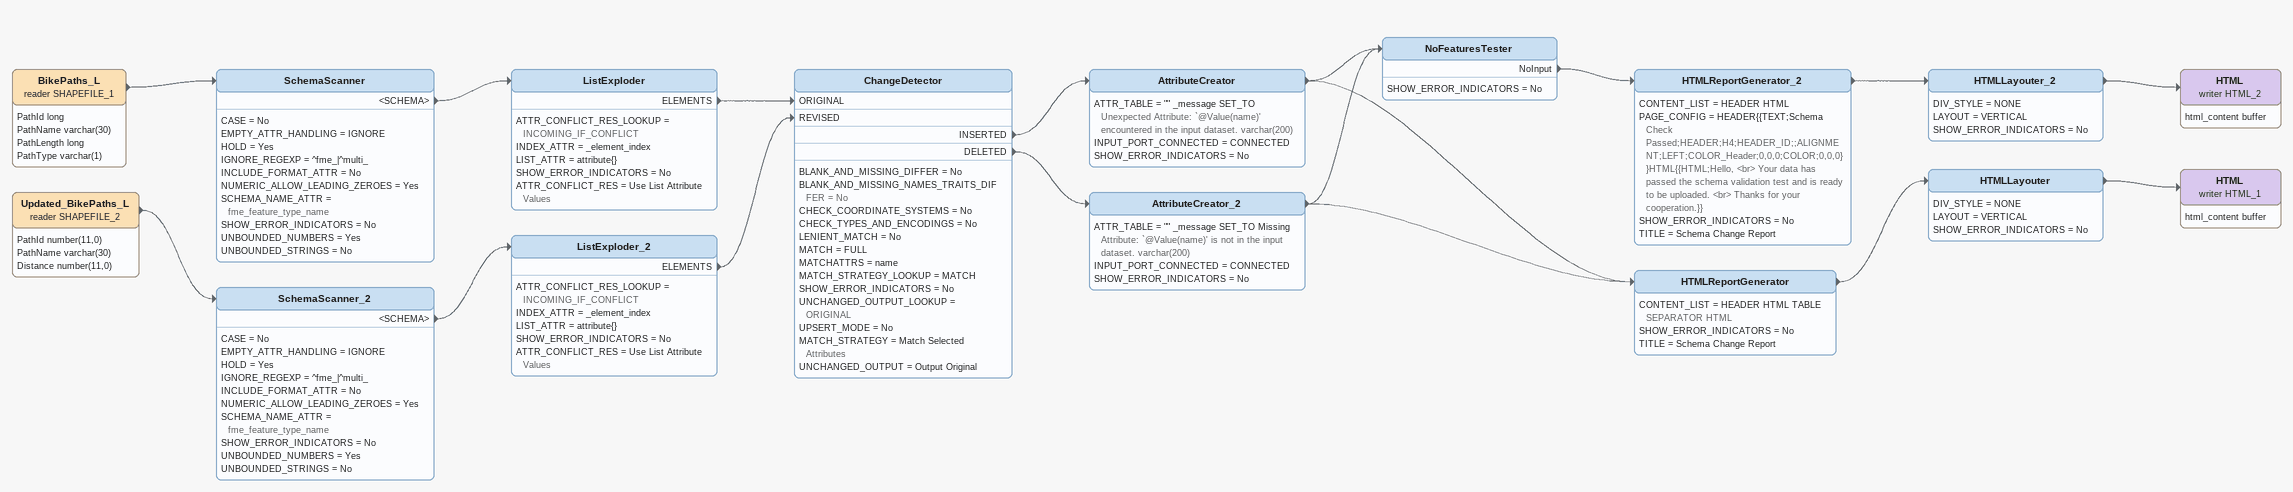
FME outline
BikePaths_L (reader SHAPEFILE_1)
    attributes: PathId long, PathName varchar(30), PathLength long, PathType varchar(1)
    -> SchemaScanner
SchemaScanner
    CASE = No
    EMPTY_ATTR_HANDLING = IGNORE
    HOLD = Yes
    IGNORE_REGEXP = ^fme_|^multi_
    INCLUDE_FORMAT_ATTR = No
    NUMERIC_ALLOW_LEADING_ZEROES = Yes
    SCHEMA_NAME_ATTR = fme_feature_type_name
    SHOW_ERROR_INDICATORS = No
    UNBOUNDED_NUMBERS = Yes
    UNBOUNDED_STRINGS = No
    <SCHEMA> -> ListExploder
ListExploder
    ATTR_CONFLICT_RES_LOOKUP = INCOMING_IF_CONFLICT
    INDEX_ATTR = _element_index
    LIST_ATTR = attribute{}
    SHOW_ERROR_INDICATORS = No
    ATTR_CONFLICT_RES = Use List Attribute Values
    ELEMENTS -> ChangeDetector [ORIGINAL]
Updated_BikePaths_L (reader SHAPEFILE_2)
    attributes: PathId number(11,0), PathName varchar(30), Distance number(11,0)
    -> SchemaScanner_2
SchemaScanner_2
    CASE = No
    EMPTY_ATTR_HANDLING = IGNORE
    HOLD = Yes
    IGNORE_REGEXP = ^fme_|^multi_
    INCLUDE_FORMAT_ATTR = No
    NUMERIC_ALLOW_LEADING_ZEROES = Yes
    SCHEMA_NAME_ATTR = fme_feature_type_name
    SHOW_ERROR_INDICATORS = No
    UNBOUNDED_NUMBERS = Yes
    UNBOUNDED_STRINGS = No
    <SCHEMA> -> ListExploder_2
ListExploder_2
    ATTR_CONFLICT_RES_LOOKUP = INCOMING_IF_CONFLICT
    INDEX_ATTR = _element_index
    LIST_ATTR = attribute{}
    SHOW_ERROR_INDICATORS = No
    ATTR_CONFLICT_RES = Use List Attribute Values
    ELEMENTS -> ChangeDetector [REVISED]
ChangeDetector
    BLANK_AND_MISSING_DIFFER = No
    BLANK_AND_MISSING_NAMES_TRAITS_DIFFER = No
    CHECK_COORDINATE_SYSTEMS = No
    CHECK_TYPES_AND_ENCODINGS = No
    LENIENT_MATCH = No
    MATCH = FULL
    MATCHATTRS = name
    MATCH_STRATEGY_LOOKUP = MATCH
    SHOW_ERROR_INDICATORS = No
    UNCHANGED_OUTPUT_LOOKUP = ORIGINAL
    UPSERT_MODE = No
    MATCH_STRATEGY = Match Selected Attributes
    UNCHANGED_OUTPUT = Output Original
    INSERTED -> AttributeCreator
    DELETED -> AttributeCreator_2
AttributeCreator
    ATTR_TABLE = "" _message SET_TO Unexpected Attribute: `@Value(name)' encountered in the input dataset. varchar(200)
    INPUT_PORT_CONNECTED = CONNECTED
    SHOW_ERROR_INDICATORS = No
    -> NoFeaturesTester
    -> HTMLReportGenerator
AttributeCreator_2
    ATTR_TABLE = "" _message SET_TO Missing Attribute: `@Value(name)' is not in the input dataset. varchar(200)
    INPUT_PORT_CONNECTED = CONNECTED
    SHOW_ERROR_INDICATORS = No
    -> NoFeaturesTester
    -> HTMLReportGenerator
NoFeaturesTester
    SHOW_ERROR_INDICATORS = No
    NoInput -> HTMLReportGenerator_2
HTMLReportGenerator_2
    CONTENT_LIST = HEADER HTML
    PAGE_CONFIG = HEADER{{TEXT;Schema Check Passed;HEADER;H4;HEADER_ID;;ALIGNMENT;LEFT;COLOR_Header;0,0,0;COLOR;0,0,0}}HTML{{HTML;Hello, <br> Your data has passed the schema validation test and is ready to be uploaded. <br> Thanks for your cooperation.}}
    SHOW_ERROR_INDICATORS = No
    TITLE = Schema Change Report
    -> HTMLLayouter_2
HTMLLayouter_2
    DIV_STYLE = NONE
    LAYOUT = VERTICAL
    SHOW_ERROR_INDICATORS = No
    -> HTML (writer HTML_2)
HTML (writer HTML_2)
    attributes: html_content buffer
HTMLReportGenerator
    CONTENT_LIST = HEADER HTML TABLE SEPARATOR HTML
    SHOW_ERROR_INDICATORS = No
    TITLE = Schema Change Report
    -> HTMLLayouter
HTMLLayouter
    DIV_STYLE = NONE
    LAYOUT = VERTICAL
    SHOW_ERROR_INDICATORS = No
    -> HTML (writer HTML_1)
HTML (writer HTML_1)
    attributes: html_content buffer
